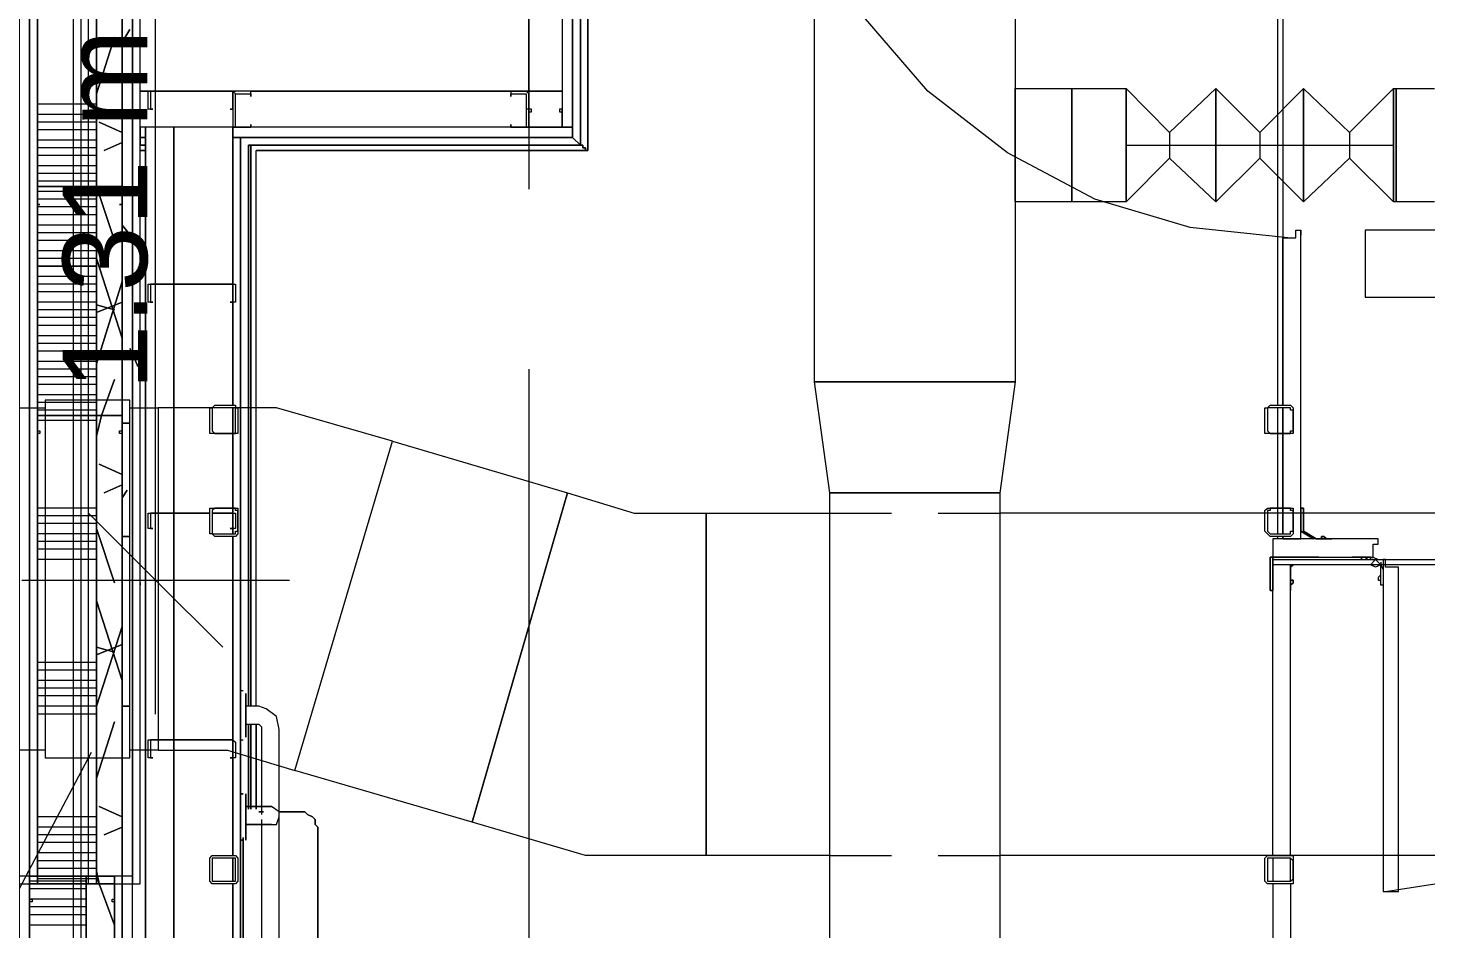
# Model space of a CAD drawing. Header units: metres. Extents: x 39 to 278, y -7 to 151.
# Drawn here: x 103.578 to 106.083, y 32.58 to 34.184 of the extents above; entities that cross this region are included whole.
import ezdxf

# ---------------------------------------------------------------- set-up
doc = ezdxf.new("R2010")
doc.units = ezdxf.units.M
doc.layers.add('HVAC - Ductos', color=5, linetype='Continuous', lineweight=50)
doc.layers.add('PDF_Geometry', color=7, linetype='Continuous', true_color=0xaaaaaa)
doc.layers.add('PDF_Text', color=7, linetype='Continuous')
doc.styles.add('PDF Helvetica', font='')
doc.styles.get('PDF Helvetica').set_extended_font_data('Helvetica')

msp = doc.modelspace()

# ---------------------------------------------------------------- linework, layer by layer
at = {"layer": 'HVAC - Ductos', "lineweight": 0}
for points in [[(104.9783, 33.5537), (104.9783, 34.8829), (105.3353, 34.8829), (105.3353, 33.5537)], [(105.3353, 34.0762), (105.4365, 34.0762), (105.4365, 34.0624), (105.4365, 34.0487), (105.4365, 34.0258), (105.4365, 34.0029), (105.4365, 33.9754), (105.4365, 33.9479), (105.4365, 33.925), (105.4365, 33.902), (105.4365, 33.8883), (105.4365, 33.8792), (105.4365, 33.8746), (105.3353, 33.8746), (105.3353, 33.8792), (105.3353, 33.8883), (105.3353, 33.902), (105.3353, 33.925), (105.3353, 33.9479), (105.3353, 33.9754), (105.3353, 34.0029), (105.3353, 34.0258), (105.3353, 34.0487), (105.3353, 34.0624)], [(105.533, 34.0762), (105.533, 34.0624), (105.533, 34.0487), (105.533, 34.0258), (105.533, 34.0029), (105.533, 33.9754), (105.533, 33.9479), (105.533, 33.925), (105.533, 33.902), (105.533, 33.8883), (105.533, 33.8792), (105.533, 33.8746), (105.533, 33.8792), (105.533, 33.8883), (105.533, 33.902), (105.533, 33.925), (105.533, 33.9479), (105.533, 33.9754), (105.533, 34.0029), (105.533, 34.0258), (105.533, 34.0487), (105.533, 34.0624)], [(105.533, 33.8746), (105.533, 34.0762)], [(106.0142, 34.0762), (106.0142, 34.0716), (106.0142, 34.0624), (106.0142, 34.0487), (106.0142, 34.0258), (106.0142, 34.0029), (106.0142, 33.9754), (106.0142, 33.9479), (106.0142, 33.925), (106.0142, 33.9066), (106.0142, 33.8883), (106.0142, 33.8792), (106.0142, 33.8746), (106.0142, 33.8792), (106.0142, 33.8883), (106.0142, 33.9066), (106.0142, 33.925), (106.0142, 33.9479), (106.0142, 33.9754), (106.0142, 34.0029), (106.0142, 34.0258), (106.0142, 34.0487), (106.0142, 34.0624), (106.0142, 34.0716)], [(103.6077, 32.8983), (102.37, 32.8983), (102.37, 33.5079), (103.6077, 33.5079)], [(103.7588, 32.8846), (103.7588, 33.5216), (103.6077, 33.5216), (103.6077, 32.8846)], [(103.8094, 32.8983), (103.7588, 32.8983), (103.7588, 33.5079), (103.8094, 33.5079)], [(103.9329, 32.8983), (104.0524, 32.8616), (104.2265, 33.4483), (104.5383, 33.3566), (104.3682, 32.77), (104.0524, 32.8616), (104.2265, 33.4483), (104.02, 33.5079), (103.8094, 33.5079), (103.8094, 32.8983)], [(104.6571, 33.32), (104.7853, 33.32), (104.7853, 32.7104), (104.57, 32.7104), (104.3682, 32.77), (104.5383, 33.3566)], [(105.3083, 33.3566), (105.3083, 28.622), (105.0053, 28.622), (105.0053, 33.3566)]]:
    msp.add_lwpolyline(points, close=True, dxfattribs=at)
for points in [[(103.8047, 32.9624), (103.8047, 34.7546)], [(105.6106, 33.9983), (105.693, 34.0762), (105.693, 33.8746), (105.6106, 33.9525), (105.533, 33.8746), (105.4365, 33.8746), (105.4365, 33.8792), (105.4365, 33.8883), (105.4365, 33.902), (105.4365, 33.925), (105.4365, 33.9479), (105.4365, 33.9754), (105.4365, 34.0029), (105.4365, 34.0258), (105.4365, 34.0487), (105.4365, 34.0624), (105.4365, 34.0762), (105.533, 34.0762), (105.6106, 33.9983), (105.6106, 33.9525)], [(105.7712, 33.9983), (105.8489, 34.0762), (105.8489, 33.8746), (105.7712, 33.9525), (105.693, 33.8746), (105.693, 34.0762), (105.7712, 33.9983), (105.7712, 33.9525)], [(105.9312, 33.9983), (106.0095, 34.0762), (106.0095, 33.8746), (105.9312, 33.9525), (105.8489, 33.8746), (105.8489, 34.0762), (105.9312, 33.9983), (105.9312, 33.9525)], [(106.0095, 34.0762), (106.0095, 34.0716), (106.0095, 34.0533), (106.0095, 34.0258), (106.0095, 33.9937), (106.0095, 33.9571), (106.0095, 33.925), (106.0095, 33.8974), (106.0095, 33.8792), (106.0095, 33.8746), (106.0095, 33.8792), (106.0095, 33.8974), (106.0095, 33.925), (106.0095, 33.9571), (106.0095, 33.9937), (106.0095, 34.0258), (106.0095, 34.0533), (106.0095, 34.0716), (106.0095, 34.0762), (106.0142, 34.0762), (106.0824, 34.0762)], [(106.0824, 33.8746), (106.0142, 33.8746), (106.0142, 33.8837), (106.0142, 33.8974), (106.0142, 33.925), (106.0142, 33.9571), (106.0142, 33.9937), (106.0142, 34.0258), (106.0142, 34.0533), (106.0142, 34.0716), (106.0142, 34.0762), (106.0142, 34.0716), (106.0142, 34.0533), (106.0142, 34.0258), (106.0142, 33.9937), (106.0142, 33.9571), (106.0142, 33.925), (106.0142, 33.8974), (106.0142, 33.8837), (106.0142, 33.8746), (106.0095, 33.8746)], [(105.533, 33.9754), (105.6012, 33.9754), (105.6612, 33.9754), (105.7159, 33.9754), (105.7712, 33.9754), (105.8212, 33.9754), (105.8812, 33.9754), (105.9406, 33.9754), (106.0095, 33.9754)], [(106.0827, 33.8241), (105.9589, 33.8241), (105.9589, 33.705), (106.0827, 33.705)], [(105.0053, 33.3566), (104.9783, 33.5537)], [(104.9783, 33.5537), (105.3353, 33.5537)], [(105.3353, 33.5537), (105.3083, 33.3566)], [(105.3083, 33.3566), (105.0053, 33.3566)], [(103.6853, 33.32), (103.8047, 33.2008), (103.9242, 33.0816)], [(105.0053, 32.7104), (104.7853, 32.7104), (104.7853, 33.32), (105.0053, 33.32)], [(105.0053, 33.32), (105.1153, 33.32)], [(105.1983, 33.32), (105.3083, 33.32)], [(106.083, 33.32), (105.3083, 33.32)], [(103.5665, 33.2008), (103.8047, 33.2008), (104.0429, 33.2008)], [(103.69, 32.8937), (103.1859, 31.9404)], [(105.0053, 32.7104), (105.1153, 32.7104)], [(105.1983, 32.7104), (105.3083, 32.7104)], [(106.083, 32.7104), (105.3083, 32.7104)]]:
    msp.add_lwpolyline(points, dxfattribs=at)
at = {"layer": 'PDF_Geometry', "lineweight": 0}
for points in [[(103.7771, 32.66), (103.7771, 34.8554), (104.7353, 34.8554), (104.7765, 34.8554), (104.7995, 34.8554), (104.9277, 34.8554), (104.9277, 35.0754), (104.7765, 35.0754), (103.5618, 35.0754), (103.5618, 35.0433), (103.5618, 34.9517), (103.5618, 34.8554), (103.5618, 32.7791), (103.5618, 32.6874), (103.5618, 32.66)], [(103.5618, 32.66), (103.58, 32.66), (103.58, 35.0571), (103.5618, 35.0571), (103.5618, 35.0433), (103.5618, 34.9517), (103.5618, 32.7791), (103.5618, 32.6874)], [(103.58, 32.66), (103.5942, 32.66), (103.5942, 35.0433), (103.58, 35.0433)], [(103.7453, 32.66), (103.7636, 32.66), (103.7636, 34.8738), (103.7453, 34.8738)], [(103.7636, 32.66), (103.7771, 32.66), (103.7771, 34.8554), (103.7636, 34.8554)], [(103.9741, 34.0716), (103.9471, 34.0716), (103.9424, 34.0716), (103.9424, 34.067), (103.9424, 34.0075), (103.9471, 34.0075), (103.9741, 34.0075), (103.9741, 34.012), (103.9741, 34.0075), (103.9471, 34.0075), (103.9471, 34.067), (103.9741, 34.067), (103.9741, 34.0624)], [(104.4371, 34.0075), (104.4647, 34.0075), (104.4694, 34.0075), (104.4694, 34.067), (104.4647, 34.0716), (104.4371, 34.0716), (104.4371, 34.0624), (104.4371, 34.067), (104.4647, 34.067), (104.4647, 34.0075), (104.4371, 34.0075), (104.4371, 34.012)], [(104.4647, 34.0396), (104.4647, 34.0075), (104.4694, 34.0075), (104.5288, 34.0075), (104.5288, 34.0396), (104.5241, 34.0396), (104.5241, 34.035), (104.5288, 34.035), (104.5288, 34.0075), (104.4694, 34.0075), (104.4694, 34.035), (104.4742, 34.035), (104.4742, 34.0396)], [(104.5471, 33.9892), (104.5471, 34.0075), (103.9424, 34.0075), (103.9424, 33.9892)], [(103.7865, 33.9754), (103.7771, 33.9754)], [(103.9559, 33.9892), (103.9559, 32.9991)], [(104.5471, 33.9892), (104.1759, 33.9892), (104.5471, 33.9892), (104.5612, 33.9754), (104.5471, 33.9892), (104.5612, 33.9754), (103.9701, 33.9754), (104.5612, 33.9754), (103.9701, 33.9754), (104.5612, 33.9754), (104.5653, 33.9754), (104.5653, 33.9708), (104.57, 33.9708), (104.57, 33.9662), (104.5747, 33.9662), (103.9836, 33.9662), (104.5747, 33.9662), (104.57, 33.9662), (104.57, 33.9708), (104.5653, 33.9708), (104.5653, 33.9754), (104.5612, 33.9754)], [(103.9741, 33.9754), (104.5612, 33.9754)], [(103.9741, 33.9754), (103.9741, 32.9762)], [(103.7771, 33.9662), (103.7865, 33.9662)], [(103.5942, 33.8974), (103.5942, 33.902), (103.7453, 33.902), (103.7453, 33.8974), (103.7453, 33.87), (103.7406, 33.87), (103.7453, 33.87), (103.7453, 33.8974), (103.7453, 33.902), (103.5942, 33.902), (103.5942, 33.8974), (103.5942, 33.87)], [(103.5982, 33.87), (103.5942, 33.87)], [(103.5942, 33.76), (103.6994, 33.76)], [(103.7912, 33.7279), (103.7953, 33.7279), (103.9424, 33.7279), (103.9471, 33.7279), (103.9471, 33.6958), (103.9377, 33.6958), (103.9424, 33.6958), (103.9424, 33.7279), (103.7953, 33.7279), (103.7953, 33.6958), (103.8, 33.6958), (103.7912, 33.6958)], [(103.9012, 33.5033), (103.9012, 33.5079), (103.9053, 33.5079), (103.91, 33.5124), (103.9471, 33.5124), (103.9471, 33.5079), (103.9512, 33.5079), (103.9512, 33.5033), (103.9512, 33.4666), (103.9512, 33.462), (103.9471, 33.462), (103.91, 33.462), (103.9053, 33.462), (103.9012, 33.462), (103.9012, 33.4666)], [(103.91, 33.462), (103.9471, 33.462), (103.9471, 33.4666), (103.9471, 33.5033), (103.9471, 33.5079), (103.91, 33.5079), (103.9053, 33.5079), (103.9053, 33.5033), (103.9053, 33.4666)], [(103.9424, 33.2833), (103.9424, 33.32), (103.9424, 33.3291), (103.9424, 33.462), (103.9424, 33.5079), (103.9424, 33.462), (103.9424, 33.3291), (103.9424, 33.32)], [(105.78, 33.5033), (105.78, 33.5079), (105.7847, 33.5079), (105.7895, 33.5124), (105.8259, 33.5124), (105.8306, 33.5079), (105.8306, 33.5033), (105.8306, 33.4666), (105.8306, 33.462), (105.8259, 33.462), (105.7895, 33.462), (105.7847, 33.462), (105.78, 33.462), (105.78, 33.4666)], [(105.7895, 33.462), (105.8259, 33.462), (105.8259, 33.4666), (105.8306, 33.4666), (105.8306, 33.5033), (105.8259, 33.5033), (105.8259, 33.5079), (105.7895, 33.5079), (105.7847, 33.5079), (105.7847, 33.5033), (105.7847, 33.4666)], [(105.8124, 33.5079), (105.8124, 33.462), (105.8124, 33.3291), (105.8124, 33.2833), (105.8124, 33.3291), (105.8124, 33.462)], [(103.5942, 33.4941), (103.7453, 33.4941), (103.7453, 33.462), (103.7406, 33.462), (103.7406, 33.4666), (103.7453, 33.4666), (103.7453, 33.4941), (103.5942, 33.4941), (103.5942, 33.4666), (103.5982, 33.4666), (103.5982, 33.462), (103.5942, 33.462)], [(103.9012, 33.3246), (103.9012, 33.3291), (103.9053, 33.3291), (103.91, 33.3291), (103.9471, 33.3291), (103.9512, 33.3291), (103.9512, 33.3246), (103.9512, 33.2879), (103.9512, 33.2833), (103.9471, 33.2787), (103.91, 33.2787), (103.9053, 33.2833), (103.9012, 33.2833), (103.9012, 33.2879)], [(103.91, 33.2833), (103.9471, 33.2833), (103.9471, 33.2879), (103.9512, 33.2879), (103.9512, 33.3246), (103.9471, 33.3246), (103.9471, 33.3291), (103.91, 33.3291), (103.9053, 33.3246), (103.9053, 33.2879), (103.9053, 33.2833)], [(105.78, 33.3246), (105.7847, 33.3291), (105.7895, 33.3291), (105.8259, 33.3291), (105.8306, 33.3291), (105.8306, 33.3246), (105.8306, 33.2879), (105.8306, 33.2833), (105.8259, 33.2787), (105.7895, 33.2787), (105.7847, 33.2833), (105.78, 33.2879)], [(105.7895, 33.2833), (105.8259, 33.2833), (105.8259, 33.2879), (105.8306, 33.2879), (105.8306, 33.3246), (105.8259, 33.3246), (105.8259, 33.3291), (105.7895, 33.3291), (105.7895, 33.3246), (105.7847, 33.3246), (105.7847, 33.2879)], [(103.7912, 33.32), (103.7953, 33.32), (103.9012, 33.32), (103.7953, 33.32), (103.7953, 33.2925), (103.8, 33.2925), (103.7912, 33.2925)], [(103.9424, 33.32), (103.9471, 33.32), (103.9471, 33.2925), (103.9377, 33.2925), (103.9424, 33.2925), (103.9424, 33.32), (103.9053, 33.32)], [(105.8489, 33.32), (105.8489, 33.3154), (105.8489, 33.3108), (105.8489, 33.3154)], [(105.8489, 33.32), (105.8489, 33.3154), (105.8489, 33.3108), (105.8489, 33.3154)], [(105.8489, 33.3108), (105.8489, 33.3154)], [(103.9424, 32.7104), (103.9424, 32.9166), (103.9424, 33.2787), (103.9424, 32.9166)], [(105.7942, 33.2741), (105.7942, 33.242), (105.973, 33.242), (105.973, 33.265), (105.9818, 33.265), (105.9818, 33.2741)], [(105.8812, 33.2787), (105.8812, 33.2741)], [(105.8812, 33.2741), (105.8853, 33.2741), (105.89, 33.2741), (105.8853, 33.2741)], [(105.8812, 33.2741), (105.8853, 33.2741), (105.89, 33.2741), (105.8853, 33.2741)], [(105.89, 33.2741), (105.8853, 33.2787)], [(105.8077, 33.242), (105.803, 33.242), (105.7982, 33.242), (105.803, 33.242)], [(105.8077, 33.242), (105.803, 33.242), (105.7982, 33.242), (105.803, 33.242)], [(105.9683, 33.2283), (105.9771, 33.2374), (105.9865, 33.2283), (105.9771, 33.2237)], [(105.7895, 33.1962), (105.7895, 33.1916)], [(105.8306, 33.2008), (105.8259, 33.2008)], [(105.8259, 33.1916), (105.8306, 33.1962)], [(103.9653, 32.9212), (103.9653, 32.9258), (103.9653, 32.9396), (103.9653, 32.9579), (103.9653, 32.9808), (103.9653, 32.9946), (103.9653, 32.9991), (103.9653, 32.9946), (103.9653, 32.9808), (103.9653, 32.9579), (103.9653, 32.9396), (103.9653, 32.9258)], [(103.9653, 32.9762), (103.9653, 32.9716), (103.9653, 32.967), (103.9653, 32.9624), (103.9653, 32.9579), (103.9653, 32.9533), (103.9653, 32.9487), (103.9653, 32.9441), (103.9653, 32.9487), (103.9653, 32.9533), (103.9653, 32.9579), (103.9653, 32.9624), (103.9653, 32.967), (103.9653, 32.9716)], [(103.9559, 32.9212), (103.9559, 32.8158)], [(103.9559, 32.9212), (103.9559, 32.8158)], [(103.9701, 32.9441), (103.9701, 32.7928)], [(103.9701, 32.7928), (103.9701, 32.9441)], [(103.9741, 32.9441), (103.9741, 32.7928)], [(103.9741, 32.9441), (103.9741, 32.7928)], [(103.9836, 32.9441), (103.9836, 32.7928)], [(103.7912, 32.912), (103.7912, 32.9166), (103.7953, 32.9166), (103.9424, 32.9166), (103.9471, 32.912), (103.9471, 32.8846), (103.9377, 32.8846), (103.9424, 32.8846), (103.9424, 32.912), (103.9424, 32.9166), (103.7953, 32.9166), (103.7953, 32.912), (103.7953, 32.8846), (103.8, 32.8846), (103.7912, 32.8846)], [(103.9559, 32.8204), (103.9606, 32.8204)], [(103.9653, 32.8204), (103.9653, 32.8158), (103.9653, 32.8066), (103.9653, 32.7837), (103.9653, 32.7608), (103.9653, 32.7471), (103.9653, 32.7379), (103.9653, 32.7425), (103.9653, 32.7562), (103.9653, 32.7746), (103.9653, 32.7974), (103.9653, 32.8158), (103.9653, 32.8204), (103.9653, 32.7928), (103.9653, 32.8204), (103.9653, 32.8158), (103.9653, 32.7974), (103.9653, 32.7746), (103.9653, 32.7562), (103.9653, 32.7425), (103.9653, 32.7379), (103.9653, 32.7471), (103.9653, 32.7608), (103.9653, 32.7837), (103.9653, 32.8066), (103.9653, 32.8158)], [(103.9653, 32.7379), (103.9653, 32.7425), (103.9653, 32.7608), (103.9653, 32.7791), (103.9653, 32.802), (103.9653, 32.8158), (103.9653, 32.8204), (103.9653, 32.8158), (103.9653, 32.802), (103.9653, 32.7791), (103.9653, 32.7608), (103.9653, 32.7425)], [(103.9653, 32.7379), (103.9653, 32.7425), (103.9653, 32.7608), (103.9653, 32.7791), (103.9653, 32.802), (103.9653, 32.8158), (103.9653, 32.8204), (103.9653, 32.8158), (103.9653, 32.802), (103.9653, 32.7791), (103.9653, 32.7608), (103.9653, 32.7425)], [(103.9653, 32.7791), (103.9653, 32.7837), (103.9653, 32.7883), (103.9653, 32.7928), (103.9653, 32.7883), (103.9653, 32.7837), (103.9653, 32.7791), (103.9653, 32.7746), (103.9653, 32.77), (103.9653, 32.7654), (103.9653, 32.77), (103.9653, 32.7746), (103.9653, 32.7791), (103.9653, 32.7746), (103.9653, 32.77), (103.9653, 32.7654), (103.9653, 32.77), (103.9653, 32.7746), (103.9653, 32.7791), (103.9653, 32.7837), (103.9653, 32.7883), (103.9653, 32.7928), (103.9653, 32.7883), (103.9653, 32.7837)], [(103.9883, 32.7883), (103.9971, 32.7883)], [(103.9559, 32.7425), (103.9559, 31.9267)], [(103.9559, 32.7425), (103.9559, 31.9267)], [(103.9606, 32.7379), (103.9559, 32.7379)], [(103.9012, 32.7012), (103.9012, 32.7058), (103.9053, 32.7104), (103.91, 32.7104), (103.9471, 32.7104), (103.9512, 32.7058), (103.9512, 32.7012), (103.9512, 32.6691), (103.9512, 32.6646), (103.9471, 32.66), (103.91, 32.66), (103.9053, 32.66), (103.9012, 32.6646), (103.9012, 32.6691)], [(103.91, 32.6646), (103.9471, 32.6646), (103.9471, 32.6691), (103.9471, 32.7012), (103.9471, 32.7058), (103.91, 32.7058), (103.9053, 32.7058), (103.9053, 32.7012), (103.9053, 32.6691), (103.9053, 32.6646)], [(103.9424, 32.6646), (103.9424, 32.7058)], [(105.78, 32.7012), (105.78, 32.7058), (105.7847, 32.7104), (105.7895, 32.7104), (105.8259, 32.7104), (105.8306, 32.7104), (105.8306, 32.7058), (105.8306, 32.7012), (105.8306, 32.6691), (105.8306, 32.6646), (105.8306, 32.66), (105.8259, 32.66), (105.7895, 32.66), (105.7847, 32.66), (105.78, 32.6646), (105.78, 32.6691)], [(105.7895, 32.6646), (105.8259, 32.6646), (105.8306, 32.6691), (105.8306, 32.7012), (105.8259, 32.7058), (105.7895, 32.7058), (105.7847, 32.7058), (105.7847, 32.7012), (105.7847, 32.6691), (105.7847, 32.6646)], [(103.58, 32.6737), (103.5618, 32.6737), (103.5618, 32.2887), (103.5618, 32.1971), (103.5618, 27.6503), (103.58, 27.6503)], [(103.7453, 32.6737), (103.7312, 32.6737), (103.7312, 27.8199), (103.7453, 27.8199)], [(103.7636, 27.8337), (103.7636, 32.6737), (103.7453, 32.6737), (103.7453, 27.8337)], [(103.58, 32.66), (103.7312, 32.66), (103.7312, 32.6279), (103.7271, 32.6279), (103.7271, 32.6325), (103.7312, 32.6325), (103.7312, 32.66), (103.58, 32.66), (103.58, 32.6325), (103.5847, 32.6325), (103.5847, 32.6279), (103.58, 32.6279)], [(103.9424, 32.1054), (103.9424, 32.5087), (103.9424, 32.66), (103.9424, 32.5087)]]:
    msp.add_lwpolyline(points, close=True, dxfattribs=at)
for points in [[(104.9277, 35.0571), (104.7765, 35.0571), (103.58, 35.0571), (103.58, 35.0433), (103.58, 34.8554), (103.58, 32.66)], [(104.9277, 35.0433), (104.7765, 35.0433), (103.5942, 35.0433), (103.5942, 34.9929), (103.5942, 34.8554), (103.5942, 32.66), (103.6994, 32.66), (103.6994, 33.4941), (103.6994, 33.902), (103.6994, 34.3054)], [(103.6994, 32.66), (103.6994, 33.4941), (103.6994, 33.902), (103.6994, 34.3054), (103.6994, 33.902), (103.6994, 33.4941), (103.6994, 32.66), (103.7453, 32.66), (103.7453, 34.8875), (103.6994, 34.8875), (103.6994, 34.6858), (103.6994, 34.31), (103.6994, 34.6858), (103.6994, 34.9929), (103.5942, 34.9929), (103.5942, 32.66)], [(103.6583, 32.66), (103.6583, 33.4941), (103.6583, 33.902), (103.6583, 34.3054), (103.6583, 34.6858), (103.6583, 34.9929)], [(104.3729, 34.9929), (104.7765, 34.9929), (104.7765, 34.8875), (104.3729, 34.8875), (104.0753, 34.8875), (103.7912, 34.8875), (103.7453, 34.8875), (103.6994, 34.8875), (103.7453, 34.8875), (103.7453, 34.8738), (103.7453, 34.8554), (103.7453, 32.66)], [(104.9277, 34.8738), (104.7765, 34.8738), (103.7636, 34.8738), (103.7636, 34.8554), (103.7636, 32.66)], [(103.7771, 34.8554), (104.653, 34.8554), (103.7771, 34.8554), (103.7771, 34.8462), (104.7353, 34.8462), (104.7353, 34.8554), (104.7353, 34.3054), (104.7353, 34.2458), (104.5288, 34.2458), (104.5288, 34.0075), (104.5471, 34.0075), (104.5471, 34.2458), (104.5288, 34.2458), (104.5288, 34.3054), (104.5288, 34.0716), (104.5288, 34.0075), (103.7771, 34.0075), (103.7771, 33.9892), (103.7865, 33.9892), (103.7865, 34.0075), (103.7771, 34.0075)], [(103.9701, 32.9762), (103.9701, 33.9754), (104.5612, 33.9754), (104.5612, 34.2137), (104.5612, 33.9754), (104.5612, 34.2137), (104.5612, 33.9754), (104.5612, 34.2137), (104.8271, 34.2137), (104.8271, 34.8462)], [(105.8124, 33.8104), (105.8212, 33.8104), (105.6471, 33.8287), (105.4777, 33.8792), (105.3218, 33.9616), (105.1801, 34.0716), (105.0653, 34.2046), (104.9783, 34.3558), (104.9182, 34.5208), (104.8912, 34.695)], [(105.803, 34.5483), (105.803, 34.5025), (105.803, 33.5124)], [(105.8124, 34.5483), (105.8124, 34.5025), (105.8124, 33.5124), (105.8124, 33.8104), (105.8354, 33.8104), (105.8354, 33.8241), (105.8441, 33.8241), (105.8441, 33.815)], [(103.6718, 32.66), (103.6718, 33.4941), (103.6718, 33.902), (103.6718, 34.3054)], [(103.6853, 32.66), (103.6853, 33.4941), (103.6853, 33.902), (103.6853, 34.3054)], [(104.5471, 34.2275), (104.5471, 34.0716), (104.5471, 33.9892), (103.9559, 33.9892), (103.9424, 33.9892), (103.9424, 33.7279), (103.9424, 33.5124), (103.9424, 33.7279), (103.9424, 34.0075), (103.8371, 34.0075), (103.8371, 33.7279), (103.8371, 33.32), (103.8371, 32.9166), (103.8371, 32.5087)], [(104.5471, 33.9892), (104.5471, 34.2275), (104.5471, 33.9892)], [(104.4694, 34.2137), (104.4694, 34.0716), (104.5288, 34.0716), (104.4694, 34.0716), (103.9741, 34.0716), (104.4694, 34.0716), (104.4694, 34.2137), (104.4694, 33.8974)], [(104.5612, 34.2137), (104.5612, 33.9754), (104.5612, 34.2137), (104.5612, 33.9754), (104.5612, 34.2137), (104.5612, 33.9754), (104.5612, 34.2137)], [(104.5612, 33.9754), (104.5612, 34.2137)], [(104.5747, 34.2), (104.5747, 33.9662), (104.57, 33.9662), (104.57, 33.9708), (104.5653, 33.9708), (104.5653, 33.9754), (104.5612, 33.9754), (104.5612, 34.2092), (104.5612, 33.9754), (104.5653, 33.9754), (104.5653, 33.9708), (104.57, 33.9708), (104.57, 33.9662), (104.5747, 33.9662), (104.5747, 34.2)], [(104.5471, 34.1358), (104.5471, 33.9892)], [(104.5471, 34.1358), (104.5471, 33.9892)], [(103.6994, 34.0487), (103.5942, 34.0487)], [(104.4553, 31.7341), (103.9559, 31.7341), (103.9559, 31.8533), (103.9559, 31.7341), (103.7865, 31.7341), (103.7865, 33.9892), (103.7771, 33.9892), (103.7771, 33.9754), (103.7771, 33.9892), (103.7771, 34.0716), (103.9471, 34.0716), (103.7771, 34.0716)], [(103.9424, 34.0396), (103.9377, 34.0396), (103.9424, 34.0396), (103.9424, 34.067), (103.9424, 34.0716), (103.7953, 34.0716), (103.7953, 34.067), (103.7953, 34.0396), (103.8, 34.0396), (103.7912, 34.0396), (103.7912, 34.067), (103.7912, 34.0716), (103.7953, 34.0716), (103.9424, 34.0716), (103.9471, 34.067)], [(103.6994, 34.0304), (103.5942, 34.0304)], [(103.8, 34.0396), (103.8, 34.0396)], [(103.9377, 34.0396), (103.9377, 34.0396)], [(103.6994, 34.0166), (103.5942, 34.0166)], [(103.6994, 34.0029), (103.5942, 34.0029)], [(103.8371, 32.5087), (103.8371, 32.9166), (103.8371, 33.32), (103.8371, 33.7279), (103.8371, 34.0075), (103.7865, 34.0075), (103.7865, 31.7341)], [(103.6994, 33.9846), (103.5942, 33.9846)], [(103.7865, 33.9892), (103.7771, 33.9892), (103.7865, 33.9892)], [(103.7865, 33.9754), (103.7771, 33.9754)], [(103.7865, 33.9754), (103.7771, 33.9754)], [(103.7865, 33.9754), (103.7771, 33.9754)], [(103.7865, 33.9754), (103.7771, 33.9754)], [(103.7865, 33.9754), (103.7771, 33.9754)], [(103.7865, 33.9754), (103.7771, 33.9754)], [(103.7865, 33.9754), (103.7771, 33.9754)], [(103.7865, 33.9754), (103.7771, 33.9754)], [(103.7865, 33.9754), (103.7771, 33.9754)], [(103.7865, 33.9754), (103.7771, 33.9754)], [(103.7771, 33.9754), (103.7865, 33.9754)], [(103.7771, 33.9754), (103.7865, 33.9754)], [(103.7865, 33.9892), (103.7865, 33.9892)], [(103.9559, 33.9892), (103.9559, 31.7341)], [(103.9559, 32.9991), (103.9559, 33.9892)], [(103.9559, 33.9892), (103.9559, 33.9892)], [(103.9559, 31.7341), (103.9559, 33.9892), (103.9559, 31.7341)], [(103.9559, 31.7341), (103.9559, 33.9892)], [(103.9559, 33.9892), (104.5471, 33.9892)], [(104.5471, 33.9892), (103.9559, 33.9892)], [(103.9559, 32.9991), (103.9559, 33.9892)], [(103.9701, 33.9754), (104.5612, 33.9754)], [(103.9701, 33.9754), (104.5612, 33.9754)], [(104.5612, 33.9754), (103.9701, 33.9754)], [(104.5612, 33.9754), (103.9701, 33.9754)], [(104.5612, 33.9754), (103.9701, 33.9754)], [(103.9701, 33.9754), (103.9701, 32.9762)], [(103.9701, 32.9762), (103.9701, 33.9754)], [(103.9701, 32.9762), (103.9701, 33.9754)], [(103.9701, 33.9754), (103.9701, 32.9762)], [(103.9701, 33.9754), (103.9701, 32.9762)], [(103.9701, 32.9762), (103.9701, 33.9754)], [(103.9701, 33.9754), (103.9701, 32.9762)], [(103.9741, 32.9762), (103.9741, 33.9754)], [(104.5612, 33.9754), (103.9741, 33.9754)], [(104.5612, 33.9754), (103.9741, 33.9754)], [(103.9741, 32.9762), (103.9741, 33.9754)], [(103.9741, 32.9762), (103.9741, 33.9754)], [(103.9741, 32.9762), (103.9741, 33.9754)], [(104.5471, 33.9892), (104.5471, 33.9892)], [(104.5471, 33.9892), (104.5471, 33.9892)], [(103.6994, 33.9708), (103.5942, 33.9708)], [(103.6994, 33.9571), (103.5942, 33.9571)], [(103.7771, 33.9662), (103.7771, 33.9662)], [(103.7771, 33.9662), (103.7771, 33.9662)], [(103.7865, 33.9662), (103.7865, 33.9662)], [(103.7865, 33.9662), (103.7865, 33.9662)], [(103.9836, 32.9762), (103.9836, 33.9662)], [(103.9836, 32.9762), (103.9836, 33.9662)], [(103.6994, 33.9387), (103.5942, 33.9387)], [(103.6994, 33.925), (103.5942, 33.925)], [(103.6994, 33.9112), (103.5942, 33.9112)], [(103.6994, 33.8929), (103.5942, 33.8929)], [(103.6994, 33.8792), (103.5942, 33.8792)], [(103.6994, 33.8654), (103.5942, 33.8654)], [(103.6994, 33.8517), (103.5942, 33.8517)], [(103.5982, 33.87), (103.5982, 33.87)], [(103.7406, 33.87), (103.7406, 33.87)], [(103.6994, 33.8333), (103.5942, 33.8333)], [(105.8124, 33.2741), (105.8124, 33.2787), (105.8124, 33.2741), (105.8212, 33.2741), (105.8441, 33.2741), (105.8441, 33.8241)], [(103.6994, 33.8196), (103.5942, 33.8196)], [(103.6994, 33.8058), (103.5942, 33.8058)], [(103.6994, 33.7874), (103.5942, 33.7874)], [(103.6994, 33.7737), (103.5942, 33.7737)], [(103.6994, 33.7416), (103.5942, 33.7416)], [(103.6994, 33.7279), (103.5942, 33.7279)], [(103.7953, 33.7279), (103.7953, 33.7279)], [(103.9424, 33.7279), (103.9424, 33.7279)], [(103.6994, 33.7141), (103.5942, 33.7141)], [(103.6994, 33.6958), (103.5942, 33.6958)], [(103.6994, 33.6821), (103.5942, 33.6821)], [(103.8, 33.6958), (103.8, 33.6958)], [(103.9377, 33.6958), (103.9377, 33.6958)], [(103.6994, 33.6683), (103.5942, 33.6683)], [(103.6994, 33.6546), (103.5942, 33.6546)], [(103.6994, 33.6362), (103.5942, 33.6362)], [(103.6994, 33.6224), (103.5942, 33.6224)], [(103.6994, 33.6087), (103.5942, 33.6087)], [(103.6994, 33.5904), (103.5942, 33.5904)], [(103.6994, 33.5767), (103.5942, 33.5767)], [(104.4694, 33.5767), (104.4694, 32.3071)], [(103.6994, 33.5629), (103.5942, 33.5629)], [(103.6994, 33.5491), (103.5942, 33.5491)], [(103.6994, 33.5308), (103.5942, 33.5308)], [(103.6994, 33.517), (103.5942, 33.517)], [(103.6994, 33.5033), (103.5942, 33.5033)], [(105.803, 33.5079), (105.803, 33.462), (105.803, 33.3291), (105.803, 33.2833)], [(103.5942, 33.4941), (103.5942, 33.4941)], [(103.5942, 33.4941), (103.5942, 33.4941)], [(103.6994, 33.485), (103.5942, 33.485)], [(103.7453, 33.4941), (103.7453, 33.4941)], [(103.7453, 33.4941), (103.7453, 33.4941)], [(103.6994, 33.3291), (103.5942, 33.3291)], [(105.8441, 33.3291), (105.8489, 33.3291), (105.8489, 33.2925), (105.8489, 33.2879), (105.8718, 33.2741), (105.8995, 33.2741), (105.8718, 33.2741), (105.8489, 33.2879), (105.8489, 33.2925), (105.8489, 33.3291), (105.8441, 33.3291), (105.8441, 33.2879), (105.8671, 33.2741), (105.8441, 33.2879)], [(103.6994, 33.3154), (103.5942, 33.3154)], [(103.6994, 33.3017), (103.5942, 33.3017)], [(103.7953, 33.32), (103.7953, 33.32)], [(103.9424, 33.32), (103.9424, 33.32)], [(105.8489, 33.3154), (105.8489, 33.32), (105.8489, 33.3154)], [(105.8489, 33.3154), (105.8489, 33.32), (105.8489, 33.3154)], [(103.6994, 33.2833), (103.5942, 33.2833)], [(103.8, 33.2925), (103.8, 33.2925)], [(103.9377, 33.2925), (103.9377, 33.2925)], [(105.803, 33.2787), (105.803, 33.2741)], [(105.8853, 33.2787), (105.8812, 33.2787), (105.8853, 33.2787)], [(105.8853, 33.2787), (105.8812, 33.2787), (105.8853, 33.2787)], [(103.6994, 33.2696), (103.5942, 33.2696)], [(103.6994, 33.2558), (103.5942, 33.2558)], [(103.6994, 33.2374), (103.5942, 33.2374)], [(105.7942, 32.7104), (105.7942, 33.2374), (105.7942, 33.242), (105.7895, 33.242), (105.7895, 33.1825), (105.7942, 33.1825)], [(105.7982, 33.242), (105.8354, 33.242), (105.8489, 33.242), (105.8765, 33.242), (105.8354, 33.242), (105.7982, 33.242), (105.7942, 33.242), (105.7942, 33.2374), (105.7942, 33.1825), (105.7895, 33.1825), (105.7895, 33.242), (105.7942, 33.242)], [(106.0827, 33.2283), (105.7942, 33.2283), (105.7942, 33.2374), (106.0827, 33.2374)], [(105.8259, 33.1825), (105.8259, 33.2237), (105.8306, 33.2283), (105.8259, 33.2237), (105.8259, 33.1825), (105.8259, 33.2237)], [(105.8259, 32.7104), (105.8259, 33.2283)], [(105.8259, 33.2237), (105.8259, 33.2237)], [(105.8489, 33.242), (105.8489, 33.242)], [(105.8765, 33.242), (105.8765, 33.242)], [(105.8765, 33.242), (105.8765, 33.242)], [(105.9683, 33.242), (105.9359, 33.242), (105.9683, 33.242)], [(105.9501, 33.242), (105.9541, 33.2374), (105.9589, 33.2374), (105.9636, 33.242)], [(105.973, 33.2374), (105.9683, 33.2374), (105.9683, 33.242), (105.973, 33.242), (105.9818, 33.2374)], [(105.9865, 33.2329), (105.9865, 33.2283), (105.9912, 33.2191), (105.9912, 33.1916), (105.9865, 33.1916), (105.9865, 33.2191), (105.9865, 33.2237), (105.9865, 33.2283)], [(105.9953, 32.6462), (106.0182, 32.6462), (106.0182, 33.2237), (105.9953, 33.2237), (105.9953, 33.2374), (105.9912, 33.2374), (105.9912, 32.6462), (105.9953, 32.6462), (106.0828, 32.6599)], [(105.7895, 33.2008), (105.7895, 33.2008)], [(105.7895, 33.2008), (105.7895, 33.1962), (105.7895, 33.2008)], [(105.7895, 33.1916), (105.7895, 33.2008), (105.7895, 33.1916)], [(105.7895, 33.2008), (105.7895, 33.2008)], [(105.7895, 33.2008), (105.7895, 33.1962), (105.7895, 33.2008)], [(105.7895, 33.1916), (105.7895, 33.2008), (105.7895, 33.1916)], [(105.8259, 33.2008), (105.8259, 33.1916), (105.8259, 33.2008)], [(105.8259, 33.2008), (105.8259, 33.1916), (105.8259, 33.2008)], [(105.8306, 33.1962), (105.8306, 33.2008), (105.8306, 33.1962)], [(105.8306, 33.1962), (105.8306, 33.2008), (105.8306, 33.1962)], [(105.9865, 33.21), (105.9818, 33.2054), (105.9818, 33.2008), (105.9865, 33.2008)], [(103.6994, 33.0541), (103.5942, 33.0541)], [(103.6994, 33.0404), (103.5942, 33.0404)], [(103.6994, 33.0221), (103.5942, 33.0221)], [(103.6994, 33.0083), (103.5942, 33.0083)], [(103.9606, 33.0037), (103.9559, 33.0037)], [(103.9653, 32.9716), (103.9653, 32.9991), (103.9653, 32.9946), (103.9653, 32.9762), (103.9653, 32.9533), (103.9653, 32.935), (103.9653, 32.9212), (103.9653, 32.9258), (103.9653, 32.9441), (103.9653, 32.967), (103.9653, 32.9854), (103.9653, 32.9991)], [(103.6994, 32.9946), (103.5942, 32.9946)], [(103.6994, 32.9762), (103.5942, 32.9762)], [(103.9653, 31.8762), (103.9883, 31.8762), (104.0112, 31.8808), (104.0247, 31.8991), (104.0247, 31.9129), (104.0247, 32.935), (104.02, 32.9579), (104.0018, 32.9716), (103.9883, 32.9762), (103.9653, 32.9762)], [(103.6994, 32.9624), (103.5942, 32.9624)], [(103.9653, 32.9487), (103.9653, 32.9212)], [(103.9653, 32.9441), (103.9883, 32.9441), (103.993, 32.9396), (103.993, 32.935), (103.993, 32.7928), (103.993, 32.7837)], [(103.9701, 32.9441), (103.9701, 32.7928)], [(103.9701, 32.7928), (103.9701, 32.9441)], [(103.9701, 32.7928), (103.9701, 32.9441)], [(103.9701, 32.9441), (103.9701, 32.7928)], [(103.9741, 32.7928), (103.9741, 32.9441)], [(103.9741, 32.7928), (103.9741, 32.9441)], [(103.9559, 32.9166), (103.9606, 32.9166)], [(103.8, 32.8846), (103.8, 32.8846)], [(103.9377, 32.8846), (103.9377, 32.8846)], [(104.0112, 32.7654), (104.0018, 32.7654), (103.9883, 32.7654), (103.9653, 32.7654), (103.9883, 32.7654), (104.0065, 32.7654), (104.0112, 32.7654), (104.02, 32.7654), (104.0247, 32.7791), (104.0247, 32.7883), (104.0112, 32.7974), (104.0065, 32.7974), (103.9883, 32.7974), (103.9653, 32.7974), (103.9883, 32.7974), (104.0018, 32.7974), (104.0112, 32.7974)], [(103.6994, 32.7791), (103.5942, 32.7791)], [(103.993, 32.7746), (103.993, 32.77), (103.993, 31.9129), (103.993, 31.9083), (103.9883, 31.9083), (103.9653, 31.9083)], [(103.9971, 32.7883), (103.9883, 32.7883)], [(104.0936, 32.4629), (104.0936, 32.7608), (104.0888, 32.7654), (104.0888, 32.7746), (104.0841, 32.7791), (104.0753, 32.7837), (104.0706, 32.7883), (104.0612, 32.7883), (104.0247, 32.7883), (104.0612, 32.7883), (104.0706, 32.7883), (104.0753, 32.7837), (104.0841, 32.7791), (104.0888, 32.7746), (104.0888, 32.7654), (104.0936, 32.7608), (104.0936, 32.4629)], [(104.0247, 32.4354), (104.0612, 32.4354), (104.0706, 32.4354), (104.0753, 32.4354), (104.0841, 32.4445), (104.0888, 32.4491), (104.0888, 32.4537), (104.0936, 32.4629), (104.0936, 32.7608), (104.0888, 32.7654), (104.0888, 32.7746), (104.0841, 32.7791), (104.0753, 32.7837), (104.0706, 32.7883), (104.0612, 32.7883), (104.0247, 32.7883)], [(103.6994, 32.7608), (103.5942, 32.7608)], [(103.6994, 32.7471), (103.5942, 32.7471)], [(103.9653, 32.77), (103.9653, 32.7379), (103.9653, 32.7654)], [(103.6994, 32.7333), (103.5942, 32.7333)], [(103.9606, 32.7425), (103.9606, 32.4354), (103.9971, 32.4354), (103.9606, 32.4354), (103.9606, 32.7425), (103.9606, 32.4354), (103.9971, 32.4354)], [(103.6994, 32.715), (103.5942, 32.715)], [(103.6994, 32.7012), (103.5942, 32.7012)], [(105.7942, 32.7058), (105.7942, 32.6646)], [(105.8259, 32.6646), (105.8259, 32.7058)], [(106.0827, 27.852), (103.7636, 27.852), (103.7636, 32.6737), (103.5483, 32.6737), (103.5483, 32.2887), (103.5483, 32.1971), (103.5483, 30.2033)], [(103.58, 32.6737), (103.58, 27.6687), (103.6171, 27.6687), (103.6171, 27.6503), (103.6171, 27.6365), (103.6171, 25.0836), (103.6171, 25.0791), (103.6171, 27.6365), (103.7177, 27.6365), (103.7177, 27.5174), (103.7177, 27.1095), (103.7177, 26.7061), (103.7177, 26.2982), (103.7177, 25.8949)], [(103.6812, 29.4333), (103.6812, 29.0299), (103.6812, 28.622), (103.6812, 28.2187), (103.6812, 27.9437), (103.6812, 27.6687), (103.58, 27.6687), (103.58, 32.6737), (103.6812, 32.6737), (103.6812, 32.66), (103.6812, 32.2795), (103.6812, 32.66), (103.6812, 32.6737), (103.7312, 32.6737)], [(103.6994, 32.6874), (103.5942, 32.6874)], [(103.6583, 32.2795), (103.6583, 32.66), (103.6583, 32.6737)], [(103.6718, 32.2795), (103.6718, 32.66), (103.6718, 32.6737)], [(103.6812, 32.2795), (103.6812, 32.66), (103.6812, 32.6737)], [(103.7312, 27.7191), (103.7312, 32.6737), (103.7312, 27.8199)], [(103.7453, 32.6737), (103.7453, 27.8337), (103.7636, 27.8337), (106.0825, 27.8337), (103.7636, 27.8337), (103.7636, 27.852)], [(103.6812, 32.6646), (103.58, 32.6646)], [(103.58, 32.66), (103.58, 32.66)], [(103.58, 32.66), (103.58, 32.66)], [(103.6812, 32.6508), (103.58, 32.6508)], [(103.6994, 32.6691), (103.5942, 32.6691)], [(103.7312, 32.66), (103.7312, 32.66)], [(103.7312, 32.66), (103.7312, 32.66)], [(105.8259, 32.66), (105.8259, 31.7387), (105.7942, 31.7387), (105.7942, 31.7341), (105.8212, 31.7341), (105.8212, 31.7387), (105.8259, 31.7387), (105.8259, 31.7754)], [(105.7942, 32.66), (105.7942, 31.7387)], [(105.9953, 32.6462), (105.9953, 32.6462)], [(103.6812, 32.6325), (103.58, 32.6325)], [(103.6812, 32.6187), (103.58, 32.6187)], [(103.6812, 32.605), (103.58, 32.605)], [(103.6812, 32.5866), (103.58, 32.5866)]]:
    msp.add_lwpolyline(points, dxfattribs=at)
at = {"layer": 'PDF_Geometry', "color": 254, "lineweight": 0, "true_color": 0xeaeaea}
for points in [[(103.7453, 34.1587), (103.7588, 34.1816)], [(103.7588, 34.09), (103.7453, 34.09)], [(103.7453, 34.0396), (103.7501, 34.035)], [(103.7453, 33.8333), (103.7636, 33.8104)], [(103.7588, 33.6133), (103.7636, 33.6042), (103.773, 33.5812), (103.7636, 33.6042)], [(103.7588, 33.4804), (103.7453, 33.4804)], [(103.7453, 33.3474), (103.7541, 33.3612)], [(103.7588, 33.2787), (103.7453, 33.2787)], [(103.7771, 33.1916), (103.7771, 33.1962)], [(103.7588, 32.9762), (103.7453, 32.9762)]]:
    msp.add_lwpolyline(points, close=True, dxfattribs=at)
at = {"layer": 'PDF_Geometry', "color": 254, "lineweight": 0, "true_color": 0xdddddd}
for points in [[(103.7312, 34.1679), (103.6994, 34.067)], [(103.7042, 34.0166), (103.7453, 33.9983)], [(103.7453, 33.98), (103.7129, 33.9662)], [(103.6994, 33.902), (103.7312, 33.8058)], [(103.6994, 33.7737), (103.7453, 33.6316)], [(103.7453, 33.7325), (103.6994, 33.5858)], [(103.7453, 33.6958), (103.6994, 33.6775)], [(103.6994, 33.6912), (103.7312, 33.6821)], [(103.7312, 33.5583), (103.7082, 33.4941), (103.6994, 33.4575), (103.7082, 33.4941)], [(103.7042, 33.4071), (103.7453, 33.3887)], [(103.7453, 33.3704), (103.7129, 33.3566)], [(103.6994, 33.2925), (103.7312, 33.1962)], [(103.6994, 33.1641), (103.7453, 33.0221)], [(103.7453, 33.1183), (103.6994, 32.9762)], [(103.7453, 33.0862), (103.6994, 33.0678)], [(103.6994, 33.0816), (103.7312, 33.0724)], [(103.7312, 32.9487), (103.6994, 32.8479)], [(103.7042, 32.7974), (103.7453, 32.7791)], [(103.7453, 32.7608), (103.7129, 32.7471)], [(103.6994, 32.6829), (103.7042, 32.66)], [(103.6994, 32.6737), (103.7042, 32.66), (103.7312, 32.5866), (103.7042, 32.66)]]:
    msp.add_lwpolyline(points, close=True, dxfattribs=at)
at = {"layer": 'PDF_Geometry', "color": 254, "lineweight": 0, "true_color": 0xd2d2d2}
for points in [[(103.6077, 33.902), (103.6077, 33.902)], [(103.7271, 33.902), (103.7271, 33.902)], [(103.5942, 33.8883), (103.5942, 33.8883)], [(103.7042, 33.4941), (103.7042, 33.4941)]]:
    msp.add_lwpolyline(points, dxfattribs=at)

# ---------------------------------------------------------------- texts
at = {"layer": 'PDF_Text', "lineweight": 0, "insert": (103.7155, 33.5391), "char_height": 0.15059, "attachment_point": 4, "rotation": 90, "style": 'PDF Helvetica'}
msp.add_mtext('1.31 m', dxfattribs=at)

doc.saveas('drawing.dxf')
